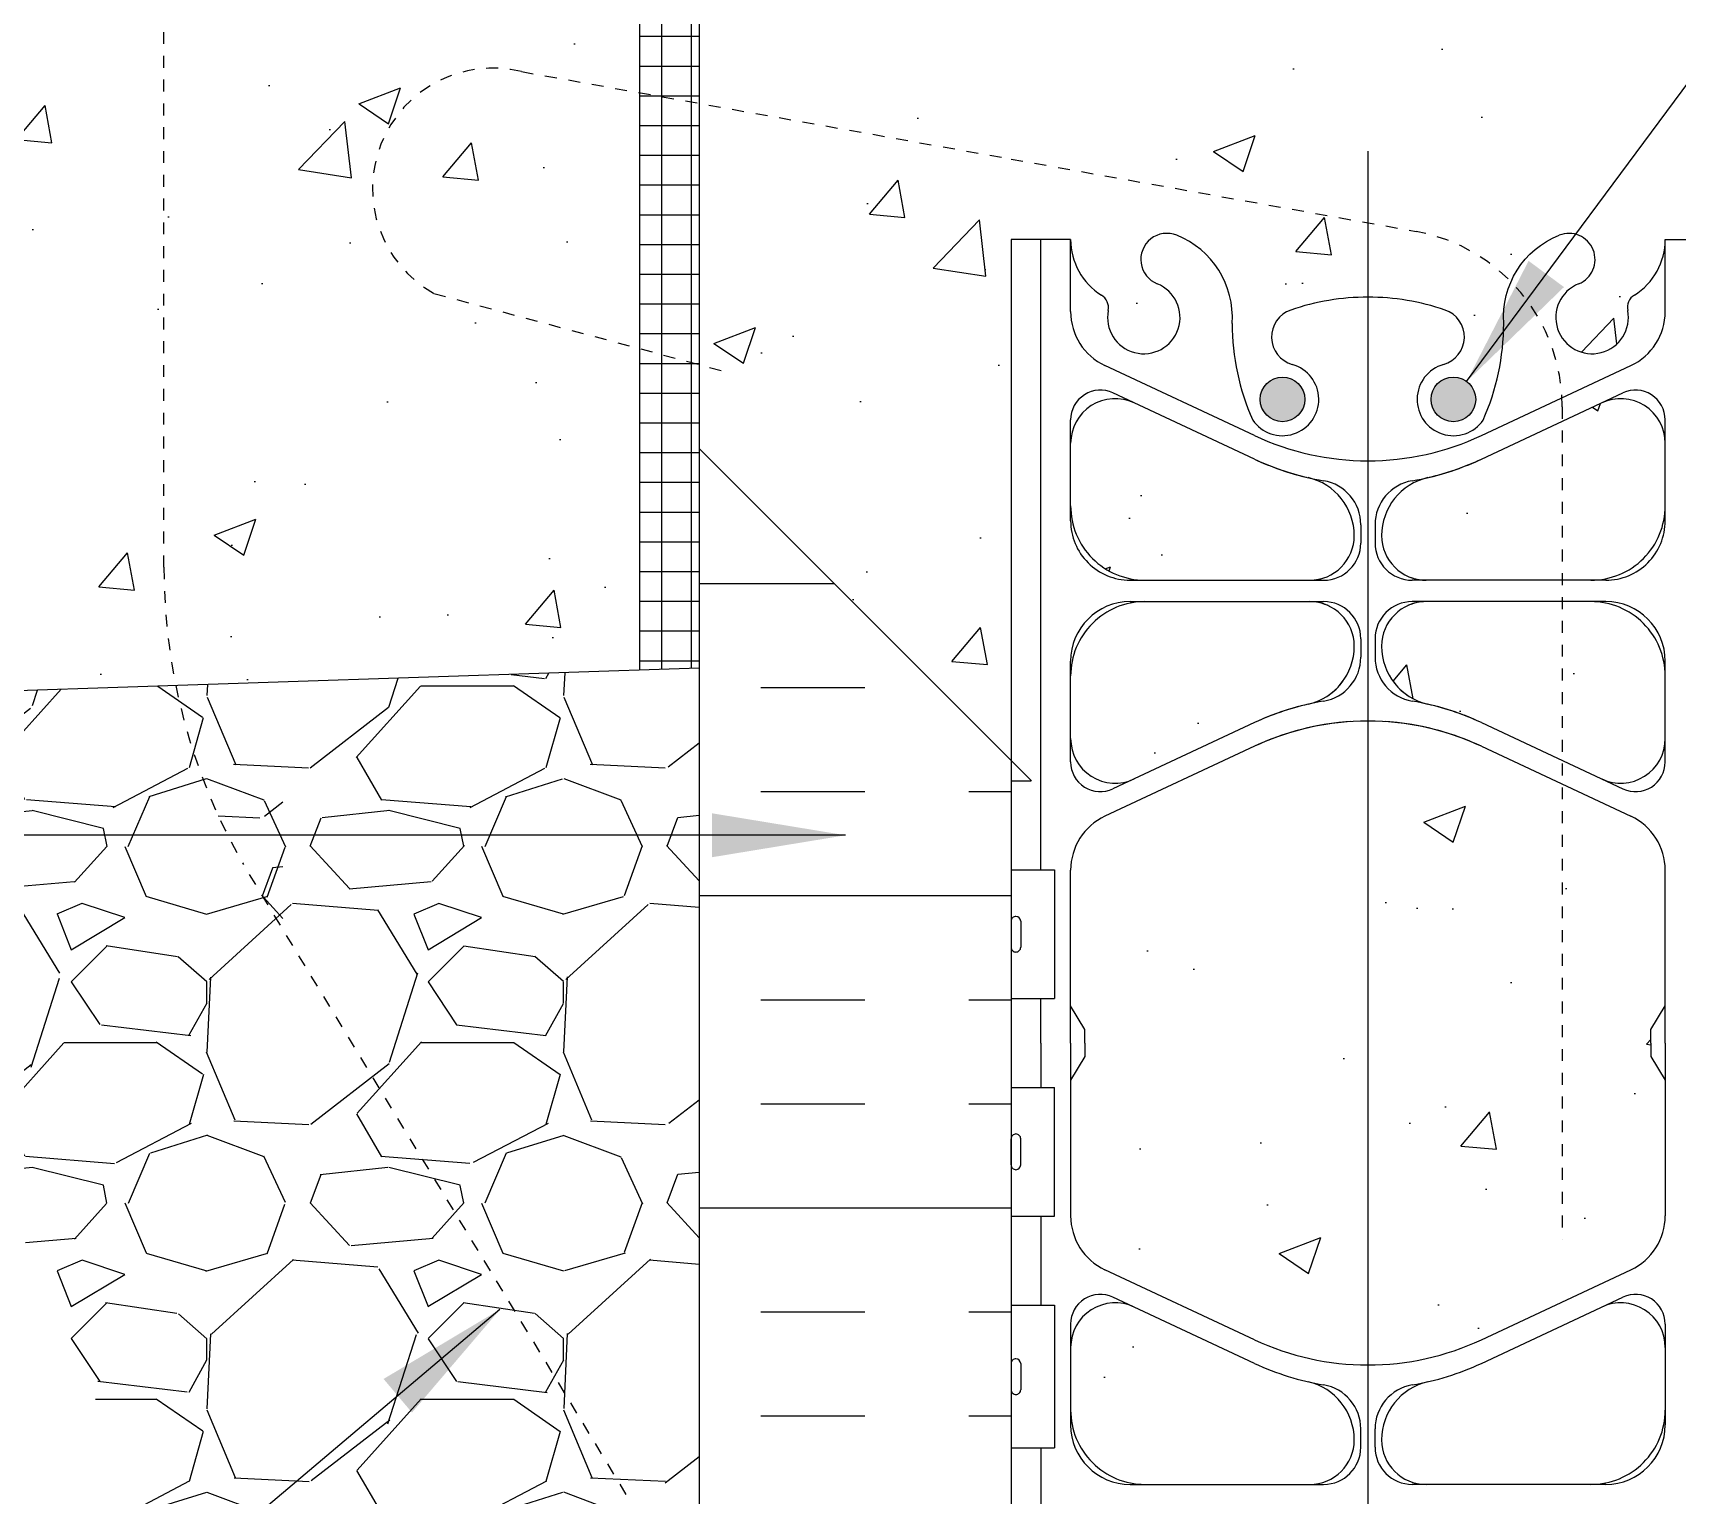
# Model space of a CAD drawing. Header units: inches. Extents: x 102.1 to 149, y 119.8 to 196.6.
# Drawn here: x 115.96 to 129.79, y 144.98 to 157.28 of the extents above; entities that cross this region are included whole.
import ezdxf

# ---------------------------------------------------------------- set-up
doc = ezdxf.new("R2010")
doc.units = ezdxf.units.IN
doc.header["$LTSCALE"] = 0.5
doc.header["$MEASUREMENT"] = 0
doc.linetypes.add('HIDDEN2', pattern=[0.1875, 0.125, -0.0625])
for name, color, linetype in [('HATCH', 12, 'Continuous'), ('Hidden2', 12, 'HIDDEN2'), ('line25', 2, 'Continuous'), ('LINE3', 3, 'Continuous'), ('LINE50', 5, 'Continuous'), ('LINE9', 9, 'Continuous'), ('TEXT', 4, 'Continuous')]:
    doc.layers.add(name, color=color, linetype=linetype)
doc.styles.add('DIM', font='romans.shx', dxfattribs={"width": 0.7})
doc.dimstyles.new('ext_12', dxfattribs={"dimscale": 12, "dimtxt": 0.09375, "dimasz": 0.09375, "dimexe": 0.09375, "dimexo": 0.0625, "dimgap": 0.0625, "dimtad": 1, "dimdec": 1, "dimzin": 3, "dimdsep": 46, "dimlunit": 4, "dimtxsty": 'DIM', "dimcen": 0.09, "dimdle": 0.09375, "dimclrt": 4, "dimadec": 0, "dimazin": 0, "dimtfac": 1, "dimtdec": 1, "dimtmove": 2, "dimatfit": 3, "dimfxl": 1, "dimfrac": 2, "dimtolj": 1, "dimtzin": 0, "dimarcsym": 0})

msp = doc.modelspace()

# ---------------------------------------------------------------- hatches: boundary and pattern name
at = {"layer": 'HATCH'}
h = msp.add_hatch(dxfattribs=at)
h.set_pattern_fill('AR-CONC', color=256, scale=0.5)
h.set_pattern_definition([(49.99999999999999, (0, 0), (3.586300913003767, -0.3137606749129755), [0.375, -4.125]), (355, (0, 0), (-0.693756668065, 3.760960668500059), [0.3, -3.3]), (100.45144446, (0.298858405, -0.02614672), (2.89254423363556, 3.447199954843147), [0.3187009599999999, -3.505710559999999]), (46.18420000000001, (0, 1), (5.336206653357862, -0.8275964039653827), [0.5625, -6.1875]), (96.63563549, (0.444683725, 0.931033465), (4.673309728371142, 4.870593003872752), [0.47805171, -5.258568799999999]), (351.1841639899999, (0, 1), (4.673309725273866, 4.870593001349951), [0.45, -4.950000005]), (21, (0.5, 0.75), (2.984535260592308, -2.013094453326694), [0.375, -4.125]), (326.0000000000001, (0.5, 0.75), (1.216576659607909, 3.625750225234265), [0.3, -3.3]), (71.45144474, (0.74871127, 0.58224213), (4.201111883649856, 1.612655764031769), [0.31870095, -3.50571056]), (37.50000000000001, (0, 0), (0.06079927658645334, 1.664469269156557), [0, -3.26, 0, -3.35, 0, -3.3125]), (7.499999999999999, (0, 0), (1.315347687210743, 1.972058559411801), [0, -1.91, 0, -3.185, 0, -1.2625]), (327.5, (-1.115, 0), (2.669112180862045, -0.1127743586718988), [0, -1.25, 0, -3.9, 0, -5.175]), (317.5, (-1.615, 0), (2.915930846711931, 0.5005249116615886), [0, -1.625, 0, -2.59, 0, -3.675])])
h.paths.add_polyline_path([(129.911390501622, 195.6356003708626), (125.4390114133246, 195.6356003708626), (124.4390114133246, 194.6356003708626), (124.4390114133246, 196.6356003708626), (123.911390501622, 196.1079794591599), (123.911390501622, 192.8637504260712, 0.08241458984434097), (124.0547274550913, 192.784643949502, -0.3178372451770576), (124.2213941217546, 192.5489416891212), (124.2213941217583, 192.4814416891111, -0.4142135623888804), (124.1588941217583, 192.4189416891077), (124.1113941219728, 192.4189416891077), (124.1113941219682, 192.3489416891076), (124.2163941217499, 192.3489416891076, -0.1889729320647048), (124.3722631974383, 192.2540972007183, 0.1963228336438997), (124.8213941217989, 191.90783748059), (126.1432496906318, 191.6173419143349, 0.05779469062698692), (126.9113905016224, 191.5282554242425, 0.05779469062692096), (127.6795313126122, 191.6173419143349), (129.0013868814449, 191.90783748059, 0.196322833643935), (129.4505178058056, 192.2540972007182, -0.1889729320647361), (129.606386881494, 192.3489416891076), (129.7113868812757, 192.3489416891076), (129.7113868812712, 192.4189416891077), (129.6638868814857, 192.4189416891077, -0.4142135623888804), (129.6013868814857, 192.4814416891111), (129.6013868814893, 192.5489416891212, -0.3178372451770347), (129.7680535481527, 192.784643949502, 0.08241458984436072), (129.911390501622, 192.8637504260712)])
h.paths.add_polyline_path([(129.911390501622, 186.6451144335743), (129.911390501622, 188.7341329521441, 0.06439757034050198), (129.8013868815082, 188.8000924774077), (129.7113868815077, 188.8000924774008), (129.7113868815049, 188.8418185373249, -0.2490694201798115), (129.6013868814889, 189.0489416890944), (129.6013868814852, 189.1164416891045, -0.414213562388949), (129.6638868814853, 189.1789416891079), (129.7113868814831, 189.1789416891079), (129.7113868814785, 189.2489416891079), (129.6063868814936, 189.2489416891079, 0.100460415641995), (129.2126884114269, 189.1917789332606, -0.6014354320975202), (129.0931849412014, 189.296662275684, 2.182094824738468), (128.6831047873364, 189.0837528442349, -1), (128.5196762159076, 188.6752297701732, -0.244379511355902), (128.0712683431007, 189.1959866746241, 0.05315652255485658), (127.9054288888836, 189.8100683065389, 1.553131786923091), (127.5471987895588, 189.3857636148925, -0.7355925422348224), (127.5599836599937, 188.9277170377525, -0.08275514747013658), (126.911390501622, 188.8196279539728, -0.08275514747013696), (126.2627973432503, 188.9277170377525, -0.7355925422305408), (126.2755822136854, 189.3857636148917, 1.553131786917718), (125.9173521143603, 189.810068306539, 0.05315652255484526), (125.7515126601433, 189.1959866746243, -0.2443795113559957), (125.3031047873363, 188.6752297701732, -1), (125.1396762159075, 189.0837528442348, 2.182094824737379), (124.7295960620423, 189.2966622756839, -0.6014354320880132), (124.610092591819, 189.1917789332599, 0.1004604156425099), (124.2163941217504, 189.2489416891079), (124.1113941217654, 189.2489416891079), (124.1113941217609, 189.1789416891079), (124.1588941217587, 189.1789416891079, -0.4142135623889593), (124.2213941217587, 189.1164416891045), (124.2213941217551, 189.0489416890944, -0.2490694201798248), (124.111394121739, 188.8418185373249), (124.1113941217363, 188.8000924774008), (124.0213941217358, 188.8000924774077, 0.06439757034050204), (123.911390501622, 188.7341329521441), (123.911390501622, 186.6451144335743), (123.911390501622, 184.5560959150045, 0.06439757034050307), (124.0213941217358, 184.4901363897409), (124.1113941217363, 184.4901363897477), (124.111394121739, 184.4484103298236, -0.2490694201798126), (124.2213941217551, 184.2412871780541), (124.2213941217587, 184.1737871780441, -0.4142135623889448), (124.1588941217587, 184.1112871780407), (124.1113941217609, 184.1112871780407), (124.1113941217654, 184.0412871780407), (124.2163941217504, 184.0412871780407, 0.1004604156419642), (124.610092591817, 184.0984499338879, -0.6014354320979236), (124.7295960620425, 183.9935665914646, 2.182094824738536), (125.1396762159076, 184.2064760229136, -1), (125.3031047873364, 184.6149990969753, -0.2443795113558765), (125.7515126601432, 184.0942421925245, 0.05315652255488079), (125.9173521143604, 183.4801605606094, 1.553131786922557), (126.2755822136852, 183.904465252256, -0.7355925422348276), (126.2627973432503, 184.362511829396, -0.08275514747013657), (126.911390501622, 184.4706009131757, -0.08275514747013699), (127.5599836599937, 184.362511829396, -0.7355925422305357), (127.5471987895585, 183.9044652522568, 1.553131786917118), (127.9054288888835, 183.4801605606093, 0.05315652255486319), (128.0712683431007, 184.0942421925242, -0.2443795113559934), (128.5196762159077, 184.6149990969753, -1), (128.6831047873364, 184.2064760229137, 2.182094824737268), (129.0931849412016, 183.9935665914646, -0.6014354320987121), (129.2126884114275, 184.0984499338877, 0.100460415641823), (129.6063868814936, 184.0412871780407), (129.7113868814785, 184.0412871780407), (129.7113868814831, 184.1112871780407), (129.6638868814853, 184.1112871780407, -0.4142135623889448), (129.6013868814852, 184.1737871780441), (129.6013868814889, 184.2412871780541, -0.2490694201798239), (129.7113868815049, 184.4484103298236), (129.7113868815077, 184.4901363897477), (129.8013868815082, 184.4901363897409, 0.06439757034050433), (129.911390501622, 184.5560959150045)])
h.paths.add_polyline_path([(129.911390501622, 180.4264784410774, 0.08241458984434782), (129.7680535481527, 180.5055849176465, -0.3178372451770499), (129.6013868814893, 180.7412871780274), (129.6013868814857, 180.8087871780374, -0.4142135623888782), (129.6638868814857, 180.8712871780408), (129.7113868812712, 180.8712871780408), (129.7113868812757, 180.9412871780409), (129.606386881494, 180.9412871780409, -0.1889729320649476), (129.4505178058055, 181.0361316664305, 0.1963228336438521), (129.0013868814449, 181.3823913865585), (127.6795313126137, 181.6728869528133, 0.05779469062710305), (126.9113905016215, 181.7619734429061, 0.05779469062703695), (126.1432496906303, 181.6728869528133), (124.8213941217991, 181.3823913865585, 0.1963228336439036), (124.3722631974384, 181.0361316664304, -0.1889729320648547), (124.2163941217499, 180.9412871780409), (124.1113941219682, 180.9412871780409), (124.1113941219728, 180.8712871780408), (124.1588941217583, 180.8712871780408, -0.4142135623888782), (124.2213941217583, 180.8087871780374), (124.2213941217546, 180.7412871780274, -0.3178372451770316), (124.0547274550913, 180.5055849176465, 0.08241458984435629), (123.911390501622, 180.4264784410774), (123.911390501622, 177.6451144335744), (124.536390501622, 177.6451144335744), (124.536390501622, 177.6951144335744), (126.4863905016218, 177.6951144335744, 0.4142135623730951), (126.6113905016218, 177.8201144335744), (126.6113905016218, 177.8951144335747, -1), (127.2113905016217, 177.8951144335747), (127.2113905016217, 177.8201144335744, 0.4142135623730929), (127.3363905016217, 177.6951144335744), (129.286390501622, 177.6951144335744), (129.286390501622, 177.6451144335746), (129.911390501622, 177.6451144335746)])
h.paths.add_polyline_path([(132.8123087901354, 157.7857740237109), (121.5623087901354, 157.7857740237109), (121.5623087901354, 153.7851647115352), (124.1873087901346, 151.160164711536), (124.1873087901346, 155.5417264288406), (124.6873087901311, 155.54172642884, 0.2589583704860354), (124.9464493311047, 155.0749279979355, -0.3113104134329429), (125.0030088276496, 154.9447841096591, 2.127292751063167), (125.4155945044202, 155.1692747375588, -1), (125.5790230758491, 155.5777978116204, -0.3253062266844506), (126.0455978171113, 154.8356318818153, 0.1048804382404038), (126.217993650706, 154.0238204544857, 1.422913243114155), (126.5515005021978, 154.4909052462453, -0.7355925422348373), (126.5387156317629, 154.9489518233853, -0.08275514747013495), (127.1873087901346, 155.0570409071651, -0.08275514747013576), (127.8359019485063, 154.9489518233854, -0.7355925422305459), (127.8231170780712, 154.4909052462461, 1.422913243111317), (128.1566239295638, 154.0238204544866, 0.1048804382402717), (128.3290197631578, 154.8356318818153, -0.3253062266843069), (128.7955945044202, 155.5777978116199, -1), (128.959023075849, 155.1692747375584, 2.127292751064869), (129.3716087526194, 154.944784109659, -0.3113104134334058), (129.4281682491645, 155.0749279979355, 0.2589583704863636), (129.687308790138, 155.5417264288406), (130.1873087901346, 155.5417264288406), (130.1873087901346, 151.1595553993565), (132.8123087901354, 153.7851647115331)])
h.paths.add_polyline_path([(121.0623087901354, 157.7857740237109), (119.0623087901334, 157.7857740237109), (118.9527752344164, 157.785774023711), (116.8748087901372, 157.7857740237109), (112.1407075459321, 157.6300259091996), (112.1407075459321, 156.0260260753875), (111.1407075459321, 155.0260260753875), (113.1407075459321, 155.0260260753875), (112.1407075459318, 154.0260260753873), (112.140707545932, 151.62677971648), (121.0623087901354, 151.920293205214)])
h.paths.add_polyline_path([(143.233910034343, 155.7857740237109), (141.233910034343, 155.7857740237109), (142.233910034343, 156.7857740237109), (142.233910034343, 157.7857740237109), (133.3123087901375, 157.7857740237109), (133.3123087901375, 153.7851970474492), (142.233910034343, 153.7857740237109), (142.233910034343, 154.7857740237109)])
h.paths.add_polyline_path([(129.6873087901459, 150.2389938060686, 0.2910966595426472), (129.3992472260897, 150.6918537174859), (128.1410317329155, 151.2806985610677, 0.0933692720773172), (127.3341833917988, 151.4880300299278, 0.01633246440578885), (127.1873087901347, 151.4928289596865, 0.1098692816785021), (126.2335858473544, 151.2806985610685), (124.9753703541793, 150.6918537174858, 0.2910966595425652), (124.6873087901232, 150.2389938060686), (124.6873087901211, 149.0981240237108), (124.8073087901204, 148.898124023711), (124.8073087901204, 148.7857740237108), (124.8073087901204, 148.6734240237109), (124.6873087901211, 148.4734240237112), (124.6873087901232, 147.3325542413534, 0.2910966595426472), (124.9753703541795, 146.8796943299361), (126.2335858473543, 146.290849486354, 0.1098692816784893), (127.1873087901345, 146.0787190877359, 0.109869281678503), (128.1410317329148, 146.2908494863539), (129.3992472260897, 146.8796943299361, 0.2910966595426451), (129.6873087901459, 147.3325542413534), (129.6873087901481, 148.4734240237112), (129.5673087901488, 148.6734240237109), (129.5673087901488, 148.7857740237112), (129.5673087901488, 148.898124023711), (129.6873087901481, 149.0981240237108)])
h.paths.add_polyline_path([(126.6973087901348, 152.4970409071651), (125.3123087901276, 152.4970409071647, 0.4142135623726939), (124.6873087901278, 151.8720409071653), (124.6873087901282, 151.3453131875431, 0.5490706967576116), (125.2212626186856, 151.0056682547266), (126.233585818792, 151.4794355123757, -0.05309424434829547), (126.684126971953, 151.6345793805256, 0.3501185222024), (127.0723079168206, 152.1228502185153, 0.4135815915735197)])
h.paths.add_polyline_path([(126.6841269719529, 153.5395024338041, -0.05309424434837257), (126.2335858187912, 153.6946463019543), (125.2212626186855, 154.1684135596027, 0.5490706967555926), (124.6873087901282, 153.8287686267884), (124.6873087901278, 153.3020409071646, 0.4142135623730951), (125.3123087901278, 152.6770409071646), (126.6973087901349, 152.6770409071647, 0.08565169356292952), (126.822992936368, 152.698730143975, 0.3167107478503458), (127.0723079168203, 153.0512315956685, 0.3501185222842756)], flags=17)
h.paths.add_polyline_path([(129.6873087901409, 153.8287686267888, 0.5490706967555707), (129.1533549615837, 154.1684135596032), (128.1410317614773, 153.6946463019544, -0.05309424434829489), (127.6904906083162, 153.5395024338046, 0.3501185226657836), (127.3023096634503, 153.0512315949891, 0.4135815909288654), (127.6773087901344, 152.6770409071651), (129.0623087901414, 152.6770409071651, 0.4142135623737355), (129.6873087901414, 153.3020409071664)], flags=17)
h.paths.add_polyline_path([(129.0623087901414, 152.4970409071651), (127.6773087901344, 152.4970409071651, 0.4135815912161338), (127.3023096634495, 152.1228502189732, 0.3501185224595345), (127.6904906083162, 151.6345793805252, -0.05309424434847447), (128.1410317614786, 151.4794355123747), (129.1533549615837, 151.005668254727, 0.5490706967566477), (129.6873087901409, 151.3453131875426), (129.6873087901414, 151.8720409071629, 0.4142135623741072)])
h.paths.add_polyline_path([(126.6841269719529, 145.9369686668967, -0.053094244348468), (126.2335858187905, 146.0921125350473), (125.2212626186856, 146.5658797926953, 0.5490706967567553), (124.6873087901282, 146.2262348598799), (124.6873087901278, 145.6995071402595, 0.4142135623741072), (125.3123087901277, 145.0745071402573), (126.6973087901348, 145.0745071402574, 0.4135815903795169), (127.0723079168177, 145.4486978273773, 0.3501185230609964)])
h.paths.add_polyline_path([(127.0723079168167, 144.5203164534522, 0.4135815901334385), (126.6973087901348, 144.8945071402573), (125.3123087901278, 144.8945071402574, 0.4142135623737352), (124.6873087901278, 144.269507140256), (124.6873087901282, 143.7427794206332, 0.54907069675525), (125.2212626186855, 143.4031344878193), (126.233585818792, 143.876901745468, -0.05309424434829467), (126.684126971953, 144.0320456136179, 0.3501185232375293)])
h.paths.add_polyline_path([(129.0623087901414, 144.8945071402574), (127.6773087901344, 144.8945071402573, 0.4135815912618464), (127.3023096634494, 144.5203164520069, 0.3501185224264564), (127.6904906083162, 144.0320456136179, -0.05309424434837604), (128.1410317614779, 143.8769017454677), (129.1533549615837, 143.4031344878193, 0.5490706967555916), (129.6873087901409, 143.7427794206336), (129.6873087901414, 144.2695071402574, 0.414213562373085)])
h.paths.add_polyline_path([(129.6873087901414, 145.6995071402566), (129.6873087901409, 146.2262348598788, 0.5490706967576109), (129.1533549615836, 146.5658797926953), (128.1410317614773, 146.0921125350467, -0.05309424434829647), (127.6904906083162, 145.9369686668968, 0.3501185224808088), (127.3023096634496, 145.448697828411, 0.4135815911862064), (127.6773087901344, 145.0745071402574), (129.0623087901414, 145.0745071402573, 0.414213562372782)])
h.paths.add_polyline_path([(129.687308790138, 142.0298216185813, 0.2589583704863587), (129.4281682491645, 142.4966200494864, -0.3113104134333415), (129.3716087526195, 142.626763937763, 2.127292751064599), (128.959023075849, 142.4022733098636, -1), (128.7955945044201, 141.993750235802, -0.3253062266831479), (128.3290197631578, 142.7359161656038, 0.1048804382407947), (128.1566239295634, 143.5477275929365, 1.422913243114835), (127.8231170780714, 143.0806428011771, -0.7355925422348365), (127.8359019485063, 142.6225962240371, -0.08275514747013503), (127.1873087901346, 142.5145071402574, -0.08275514747013576), (126.5387156317629, 142.6225962240371, -0.7355925422305459), (126.551500502198, 143.0806428011763, 1.422913243117834), (126.217993650705, 143.5477275929344, 0.1048804382399658), (126.0455978171113, 142.7359161656081, -0.3253062266848304), (125.579023075849, 141.993750235802, -1), (125.4155945044202, 142.4022733098635, 2.127292751064772), (125.0030088276498, 142.626763937763, -0.3113104134334048), (124.9464493311047, 142.4966200494865, 0.2589583704863638), (124.6873087901311, 142.0298216185813), (124.6873087901346, 140.5145071402574), (124.5873087901346, 140.5145071402574), (124.5873087901345, 140.4845071402574, -0.4142135623739015), (124.5373087901344, 140.4345071402573), (124.4112218336129, 140.4345071402574), (124.3684172907753, 140.3032398755551, -0.7257365568519527), (124.262308790133, 140.2845071402618), (124.1873087901354, 140.5145071402548), (124.1873087901354, 139.785774023711), (124.1873087901354, 137.6967555051414, 0.06439757034050099), (124.2973124102492, 137.6307959798777), (124.3873124102498, 137.6307959798846), (124.3873124102525, 137.5890699199605, -0.2490694201798233), (124.4973124102685, 137.381946768191), (124.4973124102722, 137.3144467681809, -0.4142135623889448), (124.4348124102722, 137.2519467681776), (124.3873124102743, 137.2519467681776), (124.3873124102789, 137.1819467681776), (124.4923124102638, 137.1819467681776, 0.1004604156451635), (124.8860108803423, 137.2391095240293, -0.6014354320499292), (125.005514350556, 137.1342261816014, 2.182094824738559), (125.415594504421, 137.3471356130505, -1), (125.5790230758499, 137.7556586871122, -0.244379511354986), (126.0274309486563, 137.2349017826639, 0.05315652255510384), (126.1932704028739, 136.6208201507462, 1.553131786922368), (126.5515005021986, 137.0451248423929, -0.7355925422348373), (126.5387156317638, 137.5031714195329, -0.08275514747013496), (127.1873087901354, 137.6112605033126, -0.08275514747013576), (127.8359019485071, 137.5031714195329, -0.7355925422305454), (127.823117078072, 137.0451248423937, 1.553131786937703), (128.1813471773993, 136.6208201507521, 0.05315652255432764), (128.3471866316141, 137.234901782661, -0.2443795113560126), (128.7955945044211, 137.7556586871122, -1), (128.9590230758499, 137.3471356130506, 2.182094824737295), (129.3691032297151, 137.1342261816015, -0.6014354324485117), (129.4886067000251, 137.2391095239944, 0.1004604156192415), (129.882305170007, 137.1819467681776), (129.987305169992, 137.1819467681776), (129.9873051699965, 137.2519467681776), (129.9398051699987, 137.2519467681776, -0.4142135623889219), (129.8773051699987, 137.3144467681809), (129.8773051700023, 137.381946768191, -0.2490694201798158), (129.9873051700184, 137.5890699199605), (129.9873051700211, 137.6307959798846), (130.0773051700216, 137.6307959798777, 0.06439757034051692), (130.1873087901354, 137.6967555051414), (130.1873087901354, 139.785774023711), (130.1873087901355, 140.5145071402603), (130.1184172907737, 140.3032398755502, -0.7257365567849975), (130.0123087901344, 140.2845071402573), (129.9633957466562, 140.4345071402574), (129.8373087901347, 140.4345071402573, -0.4142135623728193), (129.7873087901347, 140.4845071402573), (129.7873087901344, 140.5145071402574), (129.6873087901346, 140.5145071402574)])
h.paths.add_polyline_path([(129.8773051699991, 133.9494467681744, -0.4142135623888782), (129.9398051699991, 134.0119467681777), (129.9873051697846, 134.0119467681777), (129.9873051697892, 134.0819467681778), (129.8823051700075, 134.0819467681778, -0.1889729320656392), (129.7264360943186, 134.176791256568, 0.1963228336436444), (129.2773051699583, 134.5230509766954), (127.955449601127, 134.8135465429502, 0.05779469062709738), (127.187308790135, 134.9026330330429, 0.05779469062704928), (126.4191679791436, 134.8135465429502), (125.0973124103125, 134.5230509766954, 0.1963228336435688), (124.6481814859524, 134.176791256568, -0.1889729320658211), (124.4923124102634, 134.0819467681778), (124.3873124104817, 134.0819467681778), (124.3873124104862, 134.0119467681777), (124.4348124102717, 134.0119467681777, -0.4142135623888325), (124.4973124102717, 133.9494467681744), (124.4973124102681, 133.8819467681643, -0.3178372451770364), (124.3306457436047, 133.6462445077834, 0.08241458984434785), (124.1873087901354, 133.5671380312143), (124.1873087901354, 132.0406391250398), (126.1873087901378, 132.0406391250398), (127.1873087901378, 133.0406391250398), (127.1873087901378, 131.0406391250398), (127.7663335277383, 131.6196638626404), (128.1873087901378, 132.0406391250398), (130.1873087901354, 132.0406391250398), (130.1873087901354, 133.5671380312143, 0.08241458984435163), (130.0439718366661, 133.6462445077834, -0.317837245177055), (129.8773051700028, 133.8819467681643)])
h = msp.add_hatch(dxfattribs=at)
h.set_pattern_fill('NET', color=256, scale=2, style=0)
h.set_pattern_definition([(0, (0, 0), (0, 0.25), []), (90, (0, 0), (-0.25, 1.530808498934192e-17), [])])
h.paths.add_polyline_path([(121.5623087901354, 154.4904355174459), (121.0623087901354, 154.6244101136614), (121.0623087901354, 151.920293205214), (121.5623087901354, 151.9367428021361)])
h.paths.add_polyline_path([(121.5623087901354, 156.6868748433261), (121.0623087901354, 156.7761422400844), (121.0623087901354, 154.6244101136614), (121.5623087901354, 154.4904355174459)])
h.paths.add_polyline_path([(121.5623087901354, 157.785774023711), (121.0623087901354, 157.785774023711), (121.0623087901354, 156.7761422400844), (121.5623087901354, 156.6868748433261)])
h = msp.add_hatch(dxfattribs=at)
h.set_pattern_fill('INSUL', color=256, scale=7, style=0)
h.set_pattern_definition([(0, (-2805.669655439031, -311.9768966809247), (0, 2.625), []), (0, (-2805.669655439031, -311.1018966809247), (0, 2.625), [0.875, -0.875]), (0, (-2805.669655439031, -310.2268966809247), (0, 2.625), [0.875, -0.875])])
edge = h.paths.add_edge_path()
edge.add_line((124.1873087901354, 146.7854693676231), (124.1873087901354, 139.785774023711))
edge.add_line((124.1873087901354, 146.7854693676231), (124.1873087901354, 151.1601647115352))
edge.add_line((124.1873087901354, 151.1601647115352), (122.9598087901386, 152.387664711532))
edge.add_line((122.9598087901386, 152.387664711532), (121.7498087901354, 153.5976647115351))
edge.add_line((121.7498087901354, 153.5976647115351), (121.5623087901354, 153.7851647115352))
edge.add_line((121.5623087901354, 153.7851647115352), (121.5623087901354, 139.785774023711))
edge.add_line((121.5623087901354, 139.785774023711), (121.9998087901354, 139.785774023711))
edge.add_line((121.9998087901354, 139.785774023711), (121.9998087901354, 140.285774023711))
edge.add_line((121.9998087901354, 140.285774023711), (123.4998087901354, 140.285774023711))
edge.add_line((123.4998087901354, 140.285774023711), (123.4998087901354, 139.785774023711))
edge.add_line((123.4998087901354, 139.785774023711), (123.9373087901354, 139.785774023711))
h = msp.add_hatch(dxfattribs=at)
h.set_pattern_fill('GRAVEL', color=256, scale=3, style=0)
h.set_pattern_definition([(228.0128, (44.56409868447862, 27.42057907291812), (-23.99999469647448, -27.00000402482174), [0.403608, -39.957264]), (184.9697, (44.29409868447863, 27.12057907291812), (36.00000315455291, 2.999973921021156), [0.692604, -68.567775]), (132.5104, (43.60409868447863, 27.06057907291812), (29.99997215504044, -33.00002602161359), [0.488364, -48.348096]), (267.2737, (42.43409868447863, 26.31057907291812), (2.999988053181571, 60.0000008849204), [0.630714, -62.440674]), (292.8337, (42.40409868447863, 25.68057907291812), (-15.00002971631142, 35.99998923533333), [0.618465, -61.22811900000001]), (357.2737, (42.64409868447863, 25.11057907291812), (-60.0000008849204, 2.999988053181574), [0.630714, -62.440674]), (37.6942, (43.27409868447862, 25.08057907291812), (-39.00002203685393, -29.99997121548159), [0.8340869999999999, -82.574547]), (72.2553, (43.93409868447863, 25.59057907291812), (21.00003228811623, 65.99998869371757), [0.7874639999999999, -77.958963]), (121.4296, (44.17409868447863, 26.34057907291812), (-24.0000247025291, 38.99998510947771), [0.63285, -62.652219]), (175.2364, (43.84409868447862, 26.88057907291812), (33.00000283895875, -2.999974597983782), [0.7224959999999999, -35.40228899999999]), (222.3974, (43.12409868447862, 26.94057907291812), (-36.0000220532197, -32.99997624604236), [0.9343440000000001, -92.500125]), (138.8141, (45.40409868447863, 26.28057907291812), (-21.00000884041714, 17.99999194002827), [0.318903, -31.571532]), (171.4692, (45.16409868447862, 26.49057907291812), (38.99999485444538, -6.000023730119371), [0.6067109999999999, -60.06453299999999]), (225, (44.56409868447862, 26.58057907291812), (-3.33066907387547e-16, -3.000000928346857), [0.4242629999999999, -3.818376]), (203.1986, (44.35409868447863, 26.94057907291812), (14.99999919200123, 6.000003975794561), [0.228474, -22.618845]), (291.8014, (44.14409868447863, 26.85057907291812), (-2.999999731501946, 9.00000081903231), [0.323109, -15.832386]), (30.9638, (44.26409868447863, 26.55057907291812), (8.999994066863994, 6.000007450622197), [0.5247869999999999, -16.968069]), (161.5651, (44.71409868447863, 26.82057907291811), (6.000001303778886, -2.999995209668123), [0.3794730000000001, -9.107361000000001]), (16.38950000000001, (42.40409868447863, 26.85057907291812), (30.00000659523588, 8.999978129453911), [0.5316, -52.628535]), (70.3462, (42.91409868447862, 27.00057907291811), (-11.99998574211524, -33.00000640681867), [0.445983, -44.152224]), (293.1986, (44.71409868447863, 27.42057907291812), (-6.000003975794561, 14.99999919200123), [0.456945, -22.390374]), (343.6105, (44.89409868447863, 27.00057907291811), (-30.00000659523587, 8.99997812945392), [0.5315999999999999, -52.62853499999999]), (339.444, (42.40409868447863, 24.99057907291812), (-15.00000553362727, 5.999987989264753), [0.51264, -25.119372]), (294.7751, (42.88409868447862, 24.81057907291812), (-14.99997656773551, 33.00001026551735), [0.4295339999999999, -42.52392899999999]), (66.80140000000002, (44.74409868447863, 24.42057907291812), (6.000003975794565, 14.99999919200123), [0.456945, -22.390374]), (17.354, (44.92409868447863, 24.84057907291812), (-39.0000060572905, -11.99998350677735), [0.5028929999999999, -49.78627199999999]), (69.444, (43.27409868447862, 24.42057907291812), (-5.99998798926476, -15.00000553362727), [0.25632, -25.375692]), (101.3099, (44.56409868447862, 24.42057907291812), (-2.999992896484816, 12.00000225669286), [0.15297, -15.144087]), (165.9638, (44.53409868447863, 24.57057907291811), (9.00000163796922, -2.999994172083737), [0.618465, -11.75085]), (186.009, (43.93409868447863, 24.72057907291812), (29.99999925271812, 2.999997952445524), [0.57315, -56.74176900000001]), (303.6901, (44.26409868447863, 26.28057907291812), (-3.000004003521572, 5.999998673313481), [0.432666, -10.383987]), (353.1572, (44.50409868447863, 25.92057907291812), (50.99999809643565, -6.000023993774283), [0.755382, -74.782689]), (60.94540000000001, (45.25409868447863, 25.83057907291812), (-12.00000008159784, -21.00000115370906), [0.308868, -30.578022]), (90, (45.40409868447863, 26.10057907291812), (-3, 3), [0.18, -2.82]), (120.2564, (43.87409868447862, 24.81057907291812), (11.99998466040808, -21.0000073675642), [0.416772, -41.26056000000001]), (48.01279999999999, (43.66409868447862, 25.17057907291812), (23.99999469647448, 27.00000402482175), [0.8072159999999999, -39.553656]), (0, (44.20409868447862, 25.77057907291812), (3, 3), [0.78, -2.22]), (325.3048, (44.98409868447862, 25.77057907291812), (-29.99998277696258, 21.00002582878337), [0.474342, -46.959822]), (254.0546, (45.37409868447862, 25.50057907291811), (-2.999999667889143, -12.00000037995645), [0.436806, -21.403524]), (207.646, (45.25409868447863, 25.08057907291812), (-56.99998742153878, -30.00002313950754), [0.711195, -70.408422]), (175.4261, (44.62409868447862, 24.75057907291811), (-39.0000016749364, 2.999984403483252), [0.7523969999999999, -74.48722199999999])])
edge = h.paths.add_edge_path()
edge.add_spline(control_points=[(112.140707545932, 150.5433075165271), (112.6868637305939, 150.322725838261), (114.9156182266059, 149.4225759892246), (117.3610807251631, 144.0571586259684), (118.9073743736088, 138.4687382259533), (120.5680044310678, 134.0145033242371), (120.5231346235994, 132.3899299575632), (120.5134874062269, 132.0406391250398)], knot_values=[0, 0, 0, 0, 1.739079850593899, 7.096838129435072, 16.12215137138956, 19.93692252398604, 20.98176126057562, 20.98176126057562, 20.98176126057562, 20.98176126057562], degree=3, periodic=0)
edge.add_line((120.5134874062269, 132.0406391250398), (121.5623087901354, 132.0406391250398))
edge.add_line((121.5623087901354, 132.0406391250398), (121.5623087901354, 151.9367428021361))
edge.add_line((121.5623087901354, 151.9367428021361), (117.1620669345609, 151.7919783923681))
edge.add_line((117.1620669345609, 151.7919783923681), (112.1407075459319, 151.62677971648))
edge.add_line((112.1407075459319, 151.62677971648), (112.140707545932, 150.5433075165271))
h = msp.add_hatch(dxfattribs=at)
h.set_pattern_fill('GRAVEL', color=256, scale=3, style=0)
h.set_pattern_definition([(228.0128, (2.16, 3), (-23.99999469647448, -27.00000402482174), [0.403608, -39.957264]), (184.9697, (1.89, 2.7), (36.00000315455291, 2.999973921021156), [0.692604, -68.567775]), (132.5104, (1.2, 2.64), (29.99997215504044, -33.00002602161359), [0.488364, -48.348096]), (267.2737, (0.03, 1.89), (2.999988053181571, 60.0000008849204), [0.630714, -62.440674]), (292.8337, (0, 1.26), (-15.00002971631142, 35.99998923533333), [0.618465, -61.22811900000001]), (357.2737, (0.24, 0.6900000000000001), (-60.0000008849204, 2.999988053181574), [0.630714, -62.440674]), (37.6942, (0.8699999999999999, 0.66), (-39.00002203685393, -29.99997121548159), [0.8340869999999999, -82.574547]), (72.2553, (1.53, 1.17), (21.00003228811623, 65.99998869371757), [0.7874639999999999, -77.958963]), (121.4296, (1.77, 1.92), (-24.0000247025291, 38.99998510947771), [0.63285, -62.652219]), (175.2364, (1.44, 2.46), (33.00000283895875, -2.999974597983782), [0.722496, -35.402289]), (222.3974, (0.72, 2.52), (-36.0000220532197, -32.99997624604236), [0.9343440000000001, -92.500125]), (138.8141, (3, 1.86), (-21.00000884041714, 17.99999194002827), [0.318903, -31.571532]), (171.4692, (2.76, 2.07), (38.99999485444538, -6.000023730119371), [0.606711, -60.064533]), (225, (2.16, 2.16), (-3.33066907387547e-16, -3.000000928346857), [0.4242629999999999, -3.818376]), (203.1986, (1.95, 2.52), (14.99999919200123, 6.000003975794561), [0.228474, -22.618845]), (291.8014, (1.74, 2.43), (-2.999999731501946, 9.00000081903231), [0.323109, -15.832386]), (30.9638, (1.86, 2.13), (8.999994066863994, 6.000007450622197), [0.524787, -16.968069]), (161.5651, (2.31, 2.4), (6.000001303778886, -2.999995209668123), [0.3794730000000001, -9.107361000000001]), (16.38950000000001, (0, 2.43), (30.00000659523588, 8.999978129453911), [0.5316, -52.628535]), (70.3462, (0.51, 2.58), (-11.99998574211524, -33.00000640681867), [0.445983, -44.152224]), (293.1986, (2.31, 3), (-6.000003975794561, 14.99999919200123), [0.456945, -22.390374]), (343.6105, (2.49, 2.58), (-30.00000659523587, 8.99997812945392), [0.5316, -52.628535]), (339.444, (0, 0.5700000000000001), (-15.00000553362727, 5.999987989264753), [0.51264, -25.119372]), (294.7751, (0.48, 0.39), (-14.99997656773551, 33.00001026551735), [0.429534, -42.523929]), (66.80140000000002, (2.34, 0), (6.000003975794565, 14.99999919200123), [0.456945, -22.390374]), (17.354, (2.52, 0.42), (-39.0000060572905, -11.99998350677735), [0.502893, -49.786272]), (69.444, (0.8699999999999999, 0), (-5.99998798926476, -15.00000553362727), [0.25632, -25.375692]), (101.3099, (2.16, 0), (-2.999992896484816, 12.00000225669286), [0.15297, -15.144087]), (165.9638, (2.13, 0.15), (9.00000163796922, -2.999994172083737), [0.618465, -11.75085]), (186.009, (1.53, 0.3), (29.99999925271812, 2.999997952445524), [0.57315, -56.74176900000001]), (303.6901, (1.86, 1.86), (-3.000004003521572, 5.999998673313481), [0.432666, -10.383987]), (353.1572, (2.1, 1.5), (50.99999809643565, -6.000023993774283), [0.755382, -74.782689]), (60.94540000000001, (2.85, 1.41), (-12.00000008159784, -21.00000115370906), [0.308868, -30.578022]), (90, (3, 1.68), (-3, 3), [0.18, -2.82]), (120.2564, (1.47, 0.39), (11.99998466040808, -21.0000073675642), [0.416772, -41.26056000000001]), (48.01280000000001, (1.26, 0.75), (23.99999469647448, 27.00000402482175), [0.8072159999999999, -39.553656]), (0, (1.8, 1.35), (3, 3), [0.78, -2.22]), (325.3048, (2.58, 1.35), (-29.99998277696258, 21.00002582878337), [0.474342, -46.959822]), (254.0546, (2.97, 1.08), (-2.999999667889143, -12.00000037995645), [0.436806, -21.403524]), (207.646, (2.85, 0.66), (-56.99998742153878, -30.00002313950754), [0.711195, -70.408422]), (175.4261, (2.22, 0.33), (-39.0000016749364, 2.999984403483252), [0.752397, -74.487222])])
h.paths.add_polyline_path([(117.7321817712132, 150.2857740237109), (118.0623087901334, 149.7426284320694), (118.0623087901334, 151.8215956236813), (117.162066934561, 151.7919783923681, 0.08105359067525869)])
h = msp.add_hatch(dxfattribs=at)
h.set_pattern_fill('AR-CONC', color=256, scale=0.5, style=0)
h.set_pattern_definition([(50, (0, 0), (3.586300913003767, -0.3137606749129755), [0.375, -4.125]), (355, (0, 0), (-0.693756668065, 3.760960668500059), [0.3, -3.3]), (100.4514, (0.2988584, -0.0261467), (2.892546908570108, 3.447197710304768), [0.31870095, -3.50571056]), (46.18420000000001, (0, 1), (5.336205243128222, -0.8275950716450904), [0.5625, -6.1875]), (96.6356, (0.444683725, 0.931033465), (4.673313527743517, 4.870589354502209), [0.47805144, -5.258565]), (351.1842, (0, 1), (4.673309725668136, 4.870593004626623), [0.45, -4.95]), (21, (0.5, 0.75), (2.984535260592308, -2.013094453326694), [0.375, -4.125]), (326.0000000000001, (0.5, 0.75), (1.216576659607909, 3.625750225234265), [0.3, -3.3]), (71.4514, (0.748711165, 0.58224197), (4.20111314290745, 1.612652483549762), [0.31870095, -3.50571056]), (37.50000000000001, (0, 0), (0.06079927658645334, 1.664469269156557), [0, -3.26, 0, -3.35, 0, -3.3125]), (7.499999999999999, (0, 0), (1.315347687210743, 1.972058559411801), [0, -1.91, 0, -3.185, 0, -1.2625]), (327.5, (-1.115, 0), (2.669112180862045, -0.112774358671899), [0, -1.25, 0, -3.9, 0, -5.175]), (317.5, (-1.615, 0), (2.915930846711931, 0.5005249116615882), [0, -1.625, 0, -2.59, 0, -3.675])])
h.paths.add_polyline_path([(124.1873087901354, 151.68854978396, -0.0001587174907111259), (124.1876349915055, 151.6887464924041, 0.0001587174907161965), (124.1873087901354, 151.68854978396), (124.1873087901354, 145.8829982634616, 22090.25841922246), (124.1872157750666, 145.8830544058792, 4.526882306612761e-05), (124.1873087901354, 145.8829982634616)])
at = {"layer": 'LINE3'}
for points in [[(126.6563374850572, 154.1973208025208, 1), (126.2813374850572, 154.1973208025208, 1)], [(126.2813374850572, 154.1973208025208, 1), (126.6563374850572, 154.1973208025208, 1)], [(128.093280095212, 154.1973208025208, 1), (127.718280095212, 154.1973208025208, 1)], [(127.718280095212, 154.1973208025208, 1), (128.093280095212, 154.1973208025208, 1)]]:
    msp.add_hatch(color=256, dxfattribs=at).paths.add_polyline_path(points)

# ---------------------------------------------------------------- linework, layer by layer
at = {"layer": 'Hidden2'}
for p, q in [((117.0623087901354, 152.7857740237109), (117.0623087901354, 157.7857740237109)), ((120.0699775472926, 156.9533078936254), (124.1873087901354, 156.218221010345)), ((124.1873087901354, 156.218221010345), (127.5929771299142, 155.6101907165166)), ((119.3327901683168, 155.0878332316723), (121.7658088794704, 154.4359078328489)), ((128.8216456999203, 154.1349350589787), (128.8216456999203, 147.1349350589787)), ((121.4701871929697, 144.135774023711), (117.7321817712132, 150.2857740237109))]:
    msp.add_line(p, q, dxfattribs=at)
for centre, radius, start, end in [((119.8282690603085, 155.9704288095753), 1.01216317189639, 76.18404517938063, 240.6906524988458), ((127.3216456999204, 154.1349350589787), 1.499999999999983, 0, 79.5785345806196), ((122.0623087901355, 152.7857740237108), 5.000000000000014, 179.9999999999997, 209.9999999999995)]:
    msp.add_arc(centre, radius, start, end, dxfattribs=at)
at = {"layer": 'line25'}
for p, q in [((121.0623087901354, 157.785774023711), (121.0623087901354, 151.920293205214)), ((124.3573087901417, 150.9901647115289), (121.5623087901354, 153.7851647115352)), ((124.1873087901354, 153.7851647115352), (124.1873087901354, 139.785774023711)), ((124.1873087901349, 150.9907740237047), (124.3566994779659, 150.9907740237047)), ((124.1873087901349, 150.2407740237047), (124.5522613843768, 150.2407740237048)), ((124.5522613843768, 150.2407740237047), (124.5522613843768, 149.1607740237047)), ((124.1873087901349, 149.1607740237047), (124.5522613843768, 149.1607740237047)), ((124.1873087901349, 148.4107740237047), (124.5522613843768, 148.4107740237047)), ((124.5522613843768, 147.3307740237047), (124.5522613843768, 148.4107740237048)), ((124.1873087901349, 147.3307740237047), (124.5522613843768, 147.3307740237047)), ((124.1873087901349, 146.5807740237047), (124.5522613843768, 146.5807740237048)), ((124.5522613843768, 146.5807740237047), (124.5522613843768, 145.3807740237047)), ((124.1873087901349, 145.3807740237048), (124.5522613843768, 145.3807740237048))]:
    msp.add_line(p, q, dxfattribs=at)
at = {"layer": 'LINE3'}
msp.add_line((127.1873087901378, 156.2857740237109), (127.1873087901378, 133.0406391250398), dxfattribs=at)
for centre in [(126.4688374850572, 154.1973208025208), (126.4688374850572, 154.1973208025208), (127.905780095212, 154.1973208025208), (127.905780095212, 154.1973208025208)]:
    msp.add_circle(centre, 0.1875, dxfattribs=at)
at = {"layer": 'LINE50'}
for p, q in [((121.5623087901354, 157.785774023711), (121.5623087901354, 139.785774023711)), ((121.5623087901354, 151.9367428021361), (112.140707545932, 151.62677971648))]:
    msp.add_line(p, q, dxfattribs=at)
at = {"layer": 'LINE9'}
for p, q in [((124.6873087901326, 155.54172642884), (124.1873087901346, 155.5417264288406)), ((124.6873087901319, 154.9350880082586), (124.6873087901327, 155.5417264288406)), ((129.6873087901373, 154.9350880082586), (129.6873087901365, 155.5417264288406)), ((129.6873087901365, 155.5417264288406), (130.1873087901346, 155.5417264288406)), ((126.2335858377579, 153.8933832577528), (124.9753703541879, 154.4822280968402)), ((126.2335858377579, 153.8933832577524), (124.9753703541879, 154.4822280968397)), ((128.1410317425112, 153.8933832577524), (129.3992472260812, 154.4822280968397)), ((128.1410317425112, 153.8933832577528), (129.3992472260812, 154.4822280968402)), ((126.2335858187913, 153.6946463019548), (125.0432780091684, 154.2517103568574)), ((126.2335858187913, 153.6946463019543), (125.0432780091684, 154.251710356857)), ((128.1410317614778, 153.6946463019543), (129.3313395711008, 154.251710356857)), ((128.1410317614778, 153.6946463019548), (129.3313395711008, 154.2517103568574)), ((124.6873087901282, 153.1770409071656), (124.68730879013, 154.0252804016474)), ((129.6873087901409, 153.1770409071656), (129.6873087901391, 154.0252804016474)), ((127.1273087901342, 153.1438096582688), (127.1273087901342, 152.989540907165)), ((127.247308790135, 153.1438096582688), (127.247308790135, 152.989540907165)), ((127.0723087901348, 153.0520409071651), (127.0723087901348, 153.0521661082399)), ((127.3023087901344, 153.0520409071651), (127.3023087901344, 153.0521661082399)), ((125.1873087901282, 152.6770409071651), (126.8148087901342, 152.677040907165)), ((125.1873087901282, 152.6770409071646), (126.6973087901348, 152.6770409071646)), ((129.1873087901409, 152.6770409071651), (127.559808790135, 152.677040907165)), ((129.1873087901409, 152.6770409071646), (127.6773087901344, 152.6770409071646)), ((125.187308790126, 152.4970409071651), (126.8148087901346, 152.4970409071651)), ((125.187308790126, 152.4970409071646), (126.6973087901348, 152.4970409071646)), ((129.1873087901432, 152.4970409071651), (127.5598087901345, 152.4970409071651)), ((129.1873087901432, 152.4970409071646), (127.6773087901344, 152.4970409071646)), ((127.1273087901346, 152.1845409071651), (127.1273087901346, 152.0302721560612)), ((127.2473087901345, 152.1845409071651), (127.2473087901345, 152.0302721560612)), ((124.687308790125, 151.14880141268), (124.687308790126, 151.9970409071655)), ((129.6873087901441, 151.14880141268), (129.6873087901432, 151.9970409071655)), ((126.2335858187913, 151.4794355123754), (125.0432780091634, 150.9223714574699)), ((126.2335858187913, 151.4794355123749), (125.0432780091634, 150.9223714574695)), ((128.1410317614778, 151.4794355123749), (129.3313395711058, 150.9223714574695)), ((128.1410317614778, 151.4794355123754), (129.3313395711058, 150.9223714574699)), ((126.2335858377579, 151.2806985565774), (124.9753703541793, 150.6918537174863)), ((126.2335858377579, 151.2806985565769), (124.9753703541793, 150.6918537174859)), ((128.1410317425112, 151.2806985565769), (129.3992472260899, 150.6918537174859)), ((128.1410317425112, 151.2806985565774), (129.3992472260899, 150.6918537174863)), ((124.6873087901205, 148.785774023711), (124.6873087901232, 150.2389938060685)), ((129.6873087901487, 148.785774023711), (129.6873087901459, 150.2389938060685)), ((124.1873087901349, 149.7557740237047), (124.1873124100985, 149.7557740237047)), ((124.187312410098, 149.8107740237047), (124.187312410098, 149.5907740237049)), ((124.227312410098, 149.8507740237047), (124.227312410098, 149.8507740237048)), ((124.2673124100979, 149.8107740237048), (124.2673124100989, 149.5907740237049)), ((124.1873087901349, 149.6457740237047), (124.1873124100985, 149.6457740237047)), ((124.227312410098, 149.5507740237048), (124.2273124100989, 149.5507740237048)), ((124.8073087901204, 148.898124023711), (124.687308790121, 149.098124023711)), ((129.5673087901488, 148.898124023711), (129.6873087901482, 149.098124023711)), ((124.6873087901205, 148.785774023711), (124.6873087901232, 147.3325542413534)), ((124.8073087901204, 148.7857740237108), (124.8073087901204, 148.8981240237102)), ((124.8073087901204, 148.7857740237112), (124.8073087901204, 148.6734240237117)), ((129.5673087901488, 148.7857740237108), (129.5673087901488, 148.8981240237102)), ((129.5673087901488, 148.7857740237112), (129.5673087901488, 148.6734240237117)), ((129.6873087901487, 148.785774023711), (129.6873087901459, 147.3325542413534)), ((124.8073087901204, 148.6734240237109), (124.687308790121, 148.4734240237109)), ((129.5673087901488, 148.6734240237109), (129.6873087901482, 148.4734240237109)), ((124.187312410098, 147.7607740237048), (124.187312410098, 147.9807740237046)), ((124.227312410098, 148.0207740237046), (124.2273124100989, 148.0207740237047)), ((124.2673124100979, 147.7607740237047), (124.2673124100989, 147.9807740237046)), ((124.1873087901349, 147.9257740237048), (124.1873124100985, 147.9257740237048)), ((124.1873087901349, 147.8157740237048), (124.1873124100985, 147.8157740237048)), ((124.227312410098, 147.7207740237047), (124.227312410098, 147.7207740237047)), ((126.2335858377579, 146.2908494908451), (124.9753703541793, 146.8796943299361)), ((128.1410317425112, 146.2908494908451), (129.3992472260899, 146.8796943299361)), ((126.2335858187913, 146.092112535047), (125.0432780091634, 146.6491765899525)), ((128.1410317614778, 146.092112535047), (129.3313395711058, 146.6491765899525)), ((124.687308790125, 146.4227466347419), (124.687308790126, 145.5745071402565)), ((129.6873087901441, 146.4227466347419), (129.6873087901432, 145.5745071402565)), ((124.1873087901349, 146.0357740237046), (124.1873124100985, 146.0357740237046)), ((124.187312410098, 146.0907740237046), (124.187312410098, 145.8707740237048)), ((124.227312410098, 146.1307740237046), (124.227312410098, 146.1307740237047)), ((124.2673124100979, 146.0907740237047), (124.2673124100989, 145.8707740237048)), ((124.1873087901349, 145.9257740237046), (124.1873124100985, 145.9257740237046)), ((124.227312410098, 145.8307740237047), (124.2273124100989, 145.8307740237047)), ((127.1273087901346, 145.3870071402573), (127.1273087901346, 145.5412758913612)), ((127.2473087901345, 145.3870071402573), (127.2473087901345, 145.5412758913612)), ((125.187308790126, 145.0745071402574), (126.8148087901346, 145.0745071402573)), ((129.1873087901432, 145.0745071402574), (127.5598087901345, 145.0745071402573))]:
    msp.add_line(p, q, dxfattribs=at)
for points in [[(126.0455978169035, 154.8356318787544, 0.325312471216074), (125.5790074545927, 155.577804060658)], [(128.3290197633656, 154.835631878754, -0.325312471216074), (128.7956101256765, 155.5778040606575)]]:
    msp.add_lwpolyline(points, format="xyb", dxfattribs=at)
for points in [[(124.1873087901346, 155.5417264288406), (124.1873087901346, 140.5145071402574)], [(124.4373087901346, 153.7851647115352), (124.4373087901346, 155.5417264288406)], [(124.4373087901346, 150.2407740237048), (124.4373087901346, 153.7851647115352)], [(124.4373087901346, 148.785774023711), (124.4373087901346, 149.1607740237047)], [(124.4373087901346, 148.785774023711), (124.4373087901346, 148.4107740237047)], [(124.4373087901346, 147.3307740237047), (124.4373087901346, 146.5807740237048)], [(124.4373087901346, 145.3807740237048), (124.4373087901346, 144.6307740237048)]]:
    msp.add_lwpolyline(points, dxfattribs=at)
for centre, radius, start, end in [((125.4973087901345, 155.3735362745896), 0.22, 68.19625201055808, 248.1962520105581), ((128.8773087901346, 155.3735362745892), 0.22, 291.8037479894419, 111.8037479894419), ((125.2373087901311, 155.5417264288399), 0.55, 179.9999999998665, 238.0732001258475), ((129.137308790138, 155.5417264288399), 0.55, 301.9267998741524, 1.335324077465643e-10), ((125.3023087901344, 154.8860939703116), 0.305, 168.9055631699742, 68.19625201061426), ((129.0723087901348, 154.8860939703112), 0.305, 111.8037479893857, 11.0944368300258), ((124.8803449085987, 154.9688374454573), 0.125, 348.9055631699607, 58.07320012575543), ((127.1873087901346, 153.0570409071651), 2, 90, 108.9229639063547), ((127.1873087901346, 153.0570409071651), 2, 71.07703609364535, 90), ((129.4942726716705, 154.9688374454573), 0.125, 121.9267998742445, 191.0944368300393), ((125.1873087901319, 154.9350880082579), 0.5, 179.9999999999186, 244.9204062482341), ((126.6165468107676, 154.7219225134388), 0.2400000000001666, 108.9229639064373, 254.2746540496554), ((127.7580707695016, 154.7219225134388), 0.2400000000001666, 285.7253459503446, 71.0770360935627), ((129.1873087901373, 154.9350880082579), 0.5, 295.079593751766, 8.142219984546603e-11), ((128.0455977525336, 154.8361401249253), 2, 180.0145601804285, 203.9638288235118), ((126.3290198277356, 154.8361401249248), 2, 336.0361711764864, 359.9854398195715), ((126.4688374850572, 154.1973208025208), 0.3050000000005331, 214.6703224341869, 74.2746540497095), ((127.905780095212, 154.1973208025208), 0.3050000000005331, 105.7253459502905, 325.3296775658131), ((124.93730879013, 154.0252804016469), 0.25, 64.92040597845445, 179.999999999886), ((125.0623087901282, 153.828768626788), 0.375, 64.92040597845445, 179.9999999999218), ((125.0623087901282, 153.8287686267876), 0.375, 64.92040597845445, 179.9999999999218), ((129.3123087901409, 153.8287686267876), 0.375, 7.816531185164739e-11, 115.0795940215455), ((129.3123087901409, 153.828768626788), 0.375, 7.816531185164739e-11, 115.0795940215455), ((129.4373087901391, 154.0252804016469), 0.25, 1.139910797836524e-10, 115.0795940215455), ((127.1873088091012, 155.9312528546437), 2.25, 244.9204059784544, 269.9999995170165), ((127.187308771168, 155.9312528546437), 2.25, 270.0000004829835, 295.0795940215456), ((127.1873087901346, 155.7325158988456), 2.25, 244.9204059784544, 260.4612687183042), ((127.1873087901346, 155.7325158988451), 2.25, 244.9204059784544, 256.7461757230058), ((127.1873087901346, 155.7325158988456), 2.25, 279.5387312816958, 295.0795940215456), ((127.1873087901346, 155.7325158988451), 2.25, 283.2538242769942, 295.0795940215456), ((126.5723087901348, 153.0521661082399), 0.5, 0, 77.07729560450485), ((126.7523087901337, 153.1438096582691), 0.375, 359.9999999999479, 80.4612687183042), ((127.6223087901354, 153.1438096582691), 0.375, 99.5387312816958, 180.0000000000521), ((127.8023087901344, 153.0521661082399), 0.5, 102.9227043954952, 180), ((125.3123087901278, 153.3020409071651), 0.625, 179.9999999998828, 270), ((125.3123087901278, 153.3020409071646), 0.625, 179.9999999998828, 270), ((129.0623087901414, 153.3020409071646), 0.625, 270, 1.172479677774711e-10), ((129.0623087901414, 153.3020409071651), 0.625, 270, 1.172479677774711e-10), ((125.1873087901282, 153.1770409071651), 0.5, 179.9999999998893, 270), ((125.1873087901282, 153.1770409071646), 0.5, 179.9999999998893, 270), ((129.1873087901409, 153.1770409071646), 0.5, 270, 1.107341917898338e-10), ((129.1873087901409, 153.1770409071651), 0.5, 270, 1.107341917898338e-10), ((126.6973087901348, 153.0520409071651), 0.375, 270, 0), ((126.8148087901342, 152.989540907165), 0.3125, 270, 0), ((127.559808790135, 152.989540907165), 0.3125, 180, 270), ((127.6773087901344, 153.0520409071651), 0.375, 180, 270), ((126.6973087901348, 153.0520409071647), 0.375, 270, 289.5821292985646), ((127.6773087901344, 153.0520409071647), 0.375, 250.4178707014354, 270), ((125.3123087901278, 151.8720409071651), 0.625, 90, 180.0000000001172), ((125.187308790126, 151.9970409071651), 0.5, 90, 179.9999999998958), ((125.3123087901278, 151.8720409071647), 0.625, 90, 180.0000000001172), ((125.187308790126, 151.9970409071646), 0.5, 90, 179.9999999998958), ((126.6973087901348, 152.1220409071651), 0.375, 0, 90), ((126.6973087901348, 152.1220409071646), 0.375, 63.18819499063253, 90), ((126.8148087901346, 152.1845409071651), 0.3125, 0, 90), ((127.5598087901345, 152.1845409071651), 0.3125, 90, 180), ((127.6773087901344, 152.1220409071651), 0.375, 90, 180), ((127.6773087901344, 152.1220409071646), 0.375, 90, 116.8118050093675), ((129.0623087901414, 151.8720409071647), 0.625, 359.9999999998828, 90), ((129.0623087901414, 151.8720409071651), 0.625, 359.9999999998828, 90), ((129.1873087901432, 151.9970409071646), 0.5, 1.042204158021965e-10, 90), ((129.1873087901432, 151.9970409071651), 0.5, 1.042204158021965e-10, 90), ((126.5723087901348, 152.1219157060903), 0.5, 282.9227043954951, 0), ((127.8023087901344, 152.1219157060903), 0.5, 180, 257.0772956045049), ((126.7523087901351, 152.0302721560612), 0.375, 279.5387312816165, 0), ((127.6223087901341, 152.0302721560612), 0.375, 180, 260.4612687183835), ((126.5723087901348, 152.1219157060899), 0.5, 282.9227043954951, 324.4006186945115), ((127.8023087901344, 152.1219157060899), 0.5, 215.5993813054885, 257.0772956045049), ((127.1873087901346, 149.4415659154846), 2.25, 99.53873128166936, 115.0795940215455), ((127.1873087901346, 149.4415659154841), 2.25, 102.9227043954684, 115.0795940215455), ((127.1873087901346, 149.4415659154846), 2.25, 64.92040597845445, 80.46126871833063), ((127.1873087901346, 149.4415659154841), 2.25, 64.92040597845445, 77.07729560453161), ((127.1873088091012, 149.2428289596865), 2.25, 90.00000048298345, 115.0795940215455), ((127.1873088091012, 149.2428289596861), 2.25, 93.74279282878709, 115.0795940215455), ((127.187308771168, 149.2428289596865), 2.25, 64.92040597845445, 89.99999951701653), ((127.187308771168, 149.2428289596861), 2.25, 64.92040597845445, 86.25720717121291), ((125.0623087901282, 151.3453131875422), 0.375, 180.0000000000782, 295.0795940215456), ((125.0623087901282, 151.3453131875417), 0.375, 180.0000000000782, 295.0795940215456), ((129.3123087901409, 151.3453131875417), 0.375, 244.9204059784544, 359.9999999999218), ((129.3123087901409, 151.3453131875422), 0.375, 244.9204059784544, 359.9999999999218), ((124.937308790125, 151.1488014126796), 0.25, 179.9999999998958, 295.0795940215456), ((129.4373087901441, 151.1488014126796), 0.25, 244.9204059784544, 1.042204158021965e-10), ((125.1873087901232, 150.2389938060676), 0.5, 115.0795937517371, 179.9999999998958), ((129.1873087901459, 150.2389938060676), 0.5, 1.042204158021965e-10, 64.92040624826289), ((124.227312410098, 149.8107740237048), 0.04, 89.99999999994789, 180.0000000000879), ((124.227312410098, 149.8107740237048), 0.04, 0, 90), ((124.227312410098, 149.5907740237049), 0.04, 180, 270.0000000000782), ((124.2273124100989, 149.5907740237048), 0.04, 270, 1.009635278083779e-10), ((124.227312410098, 147.9807740237046), 0.04, 89.99999999992184, 180), ((124.2273124100989, 147.9807740237047), 0.04, 359.999999999899, 90), ((124.227312410098, 147.7607740237047), 0.04, 179.9999999999121, 270.0000000000521), ((124.227312410098, 147.7607740237047), 0.04, 270, 0), ((125.1873087901232, 147.3325542413543), 0.5, 180.0000000001042, 244.9204062482629), ((129.1873087901459, 147.3325542413543), 0.5, 295.0795937517371, 359.9999999998958), ((124.937308790125, 146.4227466347424), 0.25, 64.92040597845445, 180.0000000001042), ((125.0623087901282, 146.2262348598803), 0.375, 64.92040597845445, 179.9999999999218), ((129.3123087901409, 146.2262348598803), 0.375, 7.816531185164739e-11, 115.0795940215455), ((129.4373087901441, 146.4227466347424), 0.25, 359.9999999998958, 115.0795940215455), ((127.1873088091012, 148.3287190877359), 2.25, 244.9204059784544, 269.9999995170165), ((127.187308771168, 148.3287190877359), 2.25, 270.0000004829835, 295.0795940215456), ((124.227312410098, 146.0907740237047), 0.04, 89.99999999994789, 180.0000000000879), ((124.227312410098, 146.0907740237047), 0.04, 0, 90), ((127.1873087901346, 148.1299821319378), 2.25, 244.9204059784544, 260.4612687183306), ((127.1873087901346, 148.1299821319378), 2.25, 279.5387312816694, 295.0795940215456), ((126.5723087901348, 145.4496323413321), 0.5, 0, 77.07729560450485), ((126.7523087901351, 145.5412758913612), 0.375, 0, 80.46126871838347), ((127.6223087901341, 145.5412758913612), 0.375, 99.53873128161652, 180), ((127.8023087901344, 145.4496323413321), 0.5, 102.9227043954952, 180), ((124.227312410098, 145.8707740237048), 0.04, 180, 270.0000000000782), ((124.2273124100989, 145.8707740237047), 0.04, 270, 1.009635278083779e-10), ((125.3123087901278, 145.6995071402573), 0.625, 179.9999999998828, 270), ((129.0623087901414, 145.6995071402573), 0.625, 270, 1.172479677774711e-10), ((125.187308790126, 145.5745071402574), 0.5, 180.0000000001042, 270), ((129.1873087901432, 145.5745071402574), 0.5, 270, 359.9999999998958), ((126.6973087901348, 145.4495071402574), 0.375, 270, 0), ((126.8148087901346, 145.3870071402573), 0.3125, 270, 0), ((127.5598087901345, 145.3870071402573), 0.3125, 180, 270), ((127.6773087901344, 145.4495071402574), 0.375, 180, 270)]:
    msp.add_arc(centre, radius, start, end, dxfattribs=at)

# ---------------------------------------------------------------- leaders
at = {"layer": 'TEXT'}
for points in [[(128.0173987910226, 154.3479777530592), (137.0549323353853, 166.5463575521927), (143.8155167790915, 166.5463575521926)], [(122.7951728066253, 150.5325396847731), (114.1780511833725, 150.5327325598458), (110.4319915820604, 150.5327325598458)], [(119.8884133045979, 146.5456183076626), (112.7052703438395, 140.480374492736), (108.9592107425274, 140.480374492736)]]:
    msp.add_leader(points, dimstyle='ext_12', override={"dimgap": 0.0625, "dimtad": 0}, dxfattribs=at)

doc.saveas('drawing.dxf')
